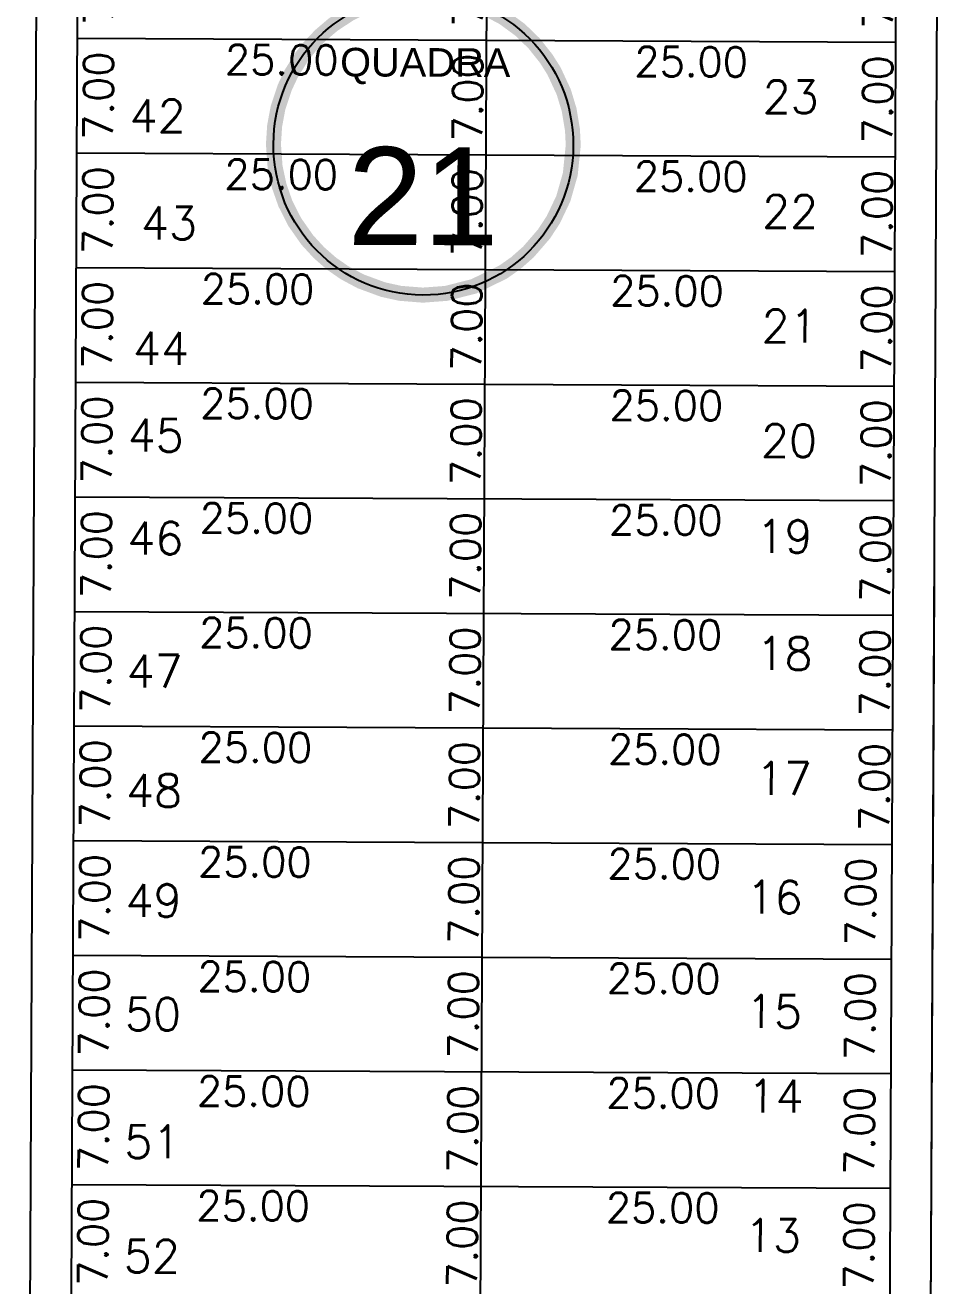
# Model space of a CAD drawing. Header units: millimetres. Extents: x -4430026 to 4783824, y 584 to 9593110.
# Drawn here: x 3050.2 to 3106, y 1779.4 to 1856.4 of the extents above; entities that cross this region are included whole.
import ezdxf
from ezdxf.enums import TextEntityAlignment as Align

# ---------------------------------------------------------------- set-up
doc = ezdxf.new("R2010")
doc.units = ezdxf.units.MM
for name, color, linetype in [('BOUNDARY VERDES', 92, 'Continuous'), ('Calçada', 1, 'Continuous'), ('Cota', 8, 'Continuous'), ('COTAS', 8, 'Continuous'), ('Lotes', 2, 'Continuous'), ('Numero de lotes', 5, 'Continuous'), ('númeraçãoquadras', 4, 'Continuous'), ('QUADRA', 4, 'Continuous')]:
    doc.layers.add(name, color=color, linetype=linetype)
doc.styles.add('arcad1', font='romans.shx')
doc.styles.add('ROMANS', font='romans.shx')
doc.styles.add('STYLE1', font='sanss___.ttf')
doc.dimstyles.new('BOLA100', dxfattribs={"dimscale": 0, "dimtxt": 1.9, "dimasz": 0.18, "dimexe": 0.18, "dimexo": 0.063, "dimgap": 0, "dimtad": 1, "dimzin": 4, "dimdsep": 46, "dimtxsty": 'ROMANS', "dimcen": 0.09, "dimse1": 1, "dimse2": 1, "dimsd1": 1, "dimsd2": 1, "dimclrt": 256, "dimaunit": 1, "dimadec": 4, "dimazin": 0, "dimtfac": 1.2, "dimtix": 1, "dimtmove": 2, "dimatfit": 3, "dimfxl": 1, "dimtvp": 2, "dimtolj": 1, "dimtzin": 4, "dimarcsym": 0})
doc.dimstyles.get("Standard").update_dxf_attribs({"dimtxt": 0.18, "dimasz": 0.18, "dimexe": 0.18, "dimexo": 0.0625, "dimgap": 0.09, "dimtad": 0, "dimtih": 1, "dimtoh": 1, "dimdec": 4, "dimzin": 0, "dimdsep": 46, "dimtxsty": 'Standard', "dimcen": 0.09, "dimadec": 0, "dimazin": 0, "dimtfac": 1, "dimtdec": 4, "dimtofl": 0, "dimtmove": 0, "dimatfit": 3, "dimfxl": 1, "dimtolj": 1, "dimtzin": 0, "dimarcsym": 0})

# ---------------------------------------------------------------- blocks, each defined once
blk = doc.blocks.new('*D14373')
at = {"layer": 'DEFPOINTS', "color": 0, "linetype": 'ByBlock'}
for p in [(3604.912, 1990.48), (3526.384, 1988.213), (3530.475, 1981.234), (3075.494, 1975.213), (3524.484, 1587.125)]:
    blk.add_point(p, dxfattribs=at)
at = {"layer": 'COTAS', "linetype": 'ByBlock', "insert": (3531.365, 1983.353), "char_height": 1.9, "attachment_point": 5, "rotation": 45.6902, "style": 'ROMANS'}
blk.add_mtext('\\A1;91°55\'24"', dxfattribs=at)
blk = doc.blocks.new('NUM_quadra')
at = {"color": 6, "const_width": 0.02}
blk.add_lwpolyline([(-0.0134, 0.1996), (-0.034, 0.1971), (-0.0579, 0.1914), (-0.0779, 0.1842), (-0.0981, 0.1743), (-0.1208, 0.1594), (-0.1377, 0.145), (-0.1521, 0.1299), (-0.1625, 0.1166), (-0.1764, 0.0942), (-0.1852, 0.0754), (-0.1941, 0.0483), (-0.1985, 0.0243), (-0.2, 0), (-0.1977, -0.0299), (-0.1921, -0.0556), (-0.1839, -0.0786), (-0.1713, -0.1033), (-0.1546, -0.1269), (-0.1389, -0.1439), (-0.1219, -0.1586), (-0.1046, -0.1705), (-0.0831, -0.1819), (-0.0531, -0.1928), (-0.0302, -0.1977), (0, -0.2), (0.0309, -0.1976), (0.0677, -0.1882), (0.1069, -0.169), (0.124, -0.1569), (0.1407, -0.1421), (0.1614, -0.1181), (0.1737, -0.0992), (0.187, -0.071), (0.1962, -0.0386), (0.2, 0), (0.1989, 0.0205), (0.1943, 0.0473), (0.1871, 0.0707), (0.1741, 0.0984), (0.1635, 0.1151), (0.1472, 0.1354), (0.1285, 0.1533), (0.1063, 0.1694), (0.0782, 0.1841), (0.0533, 0.1928), (0.0267, 0.1982), (0, 0.2)], close=True, dxfattribs=at)
blk.add_circle((0, 0), 0.2)
at = {"color": 3, "insert": (-0.1114, 0.1285), "char_height": 0.038, "width": 0.2663, "attachment_point": 1, "style": 'STYLE1'}
blk.add_mtext('\\fArial|b0|i0|c0|p34;QUADRA', dxfattribs=at)
at = {"color": 3, "style": 'STYLE1'}
blk.add_attdef('00', text='', height=0.13, dxfattribs=at).set_placement((0, -0.1335), align=Align.CENTER)
blk = doc.blocks.new('*D8386')
at = {"layer": 'DEFPOINTS', "color": 0}
for p in [(3053.431, 1862.609), (3053.398, 1855.609), (3058.312, 1855.586)]:
    blk.add_point(p, dxfattribs=at)
at = {"layer": 'Cota', "color": 41, "insert": (3054.728, 1859.103), "char_height": 1.8, "attachment_point": 5, "rotation": 89.72858, "style": 'ROMANS'}
blk.add_mtext('\\A1;7.00', dxfattribs=at)
blk = doc.blocks.new('*D8387')
at = {"layer": 'DEFPOINTS', "color": 0}
for p in [(3053.398, 1855.609), (3053.365, 1848.609), (3058.279, 1848.586)]:
    blk.add_point(p, dxfattribs=at)
at = {"layer": 'Cota', "color": 41, "insert": (3054.695, 1852.103), "char_height": 1.8, "attachment_point": 5, "rotation": 89.72858, "style": 'ROMANS'}
blk.add_mtext('\\A1;7.00', dxfattribs=at)
blk = doc.blocks.new('*D8388')
at = {"layer": 'DEFPOINTS', "color": 0}
for p in [(3053.365, 1848.609), (3053.332, 1841.609), (3058.246, 1841.586)]:
    blk.add_point(p, dxfattribs=at)
at = {"layer": 'Cota', "color": 41, "insert": (3054.662, 1845.103), "char_height": 1.8, "attachment_point": 5, "rotation": 89.72858, "style": 'ROMANS'}
blk.add_mtext('\\A1;7.00', dxfattribs=at)
blk = doc.blocks.new('*D8389')
at = {"layer": 'DEFPOINTS', "color": 0}
for p in [(3053.332, 1841.609), (3053.299, 1834.609), (3058.212, 1834.586)]:
    blk.add_point(p, dxfattribs=at)
at = {"layer": 'Cota', "color": 41, "insert": (3054.629, 1838.103), "char_height": 1.8, "attachment_point": 5, "rotation": 89.72858, "style": 'ROMANS'}
blk.add_mtext('\\A1;7.00', dxfattribs=at)
blk = doc.blocks.new('*D8390')
at = {"layer": 'DEFPOINTS', "color": 0}
for p in [(3053.299, 1834.609), (3053.266, 1827.609), (3058.179, 1827.586)]:
    blk.add_point(p, dxfattribs=at)
at = {"layer": 'Cota', "color": 41, "insert": (3054.596, 1831.103), "char_height": 1.8, "attachment_point": 5, "rotation": 89.72858, "style": 'ROMANS'}
blk.add_mtext('\\A1;7.00', dxfattribs=at)
blk = doc.blocks.new('*D8391')
at = {"layer": 'DEFPOINTS', "color": 0}
for p in [(3053.266, 1827.609), (3053.232, 1820.609), (3058.146, 1820.586)]:
    blk.add_point(p, dxfattribs=at)
at = {"layer": 'Cota', "color": 41, "insert": (3054.563, 1824.103), "char_height": 1.8, "attachment_point": 5, "rotation": 89.72858, "style": 'ROMANS'}
blk.add_mtext('\\A1;7.00', dxfattribs=at)
blk = doc.blocks.new('*D8392')
at = {"layer": 'DEFPOINTS', "color": 0}
for p in [(3053.232, 1820.609), (3053.199, 1813.609), (3058.113, 1813.586)]:
    blk.add_point(p, dxfattribs=at)
at = {"layer": 'Cota', "color": 41, "insert": (3054.53, 1817.103), "char_height": 1.8, "attachment_point": 5, "rotation": 89.72858, "style": 'ROMANS'}
blk.add_mtext('\\A1;7.00', dxfattribs=at)
blk = doc.blocks.new('*D8393')
at = {"layer": 'DEFPOINTS', "color": 0}
for p in [(3053.199, 1813.609), (3053.166, 1806.609), (3058.08, 1806.586)]:
    blk.add_point(p, dxfattribs=at)
at = {"layer": 'Cota', "color": 41, "insert": (3054.496, 1810.103), "char_height": 1.8, "attachment_point": 5, "rotation": 89.72858, "style": 'ROMANS'}
blk.add_mtext('\\A1;7.00', dxfattribs=at)
blk = doc.blocks.new('*D8394')
at = {"layer": 'DEFPOINTS', "color": 0}
for p in [(3053.166, 1806.609), (3053.133, 1799.609), (3058.047, 1799.586)]:
    blk.add_point(p, dxfattribs=at)
at = {"layer": 'Cota', "color": 41, "insert": (3054.463, 1803.103), "char_height": 1.8, "attachment_point": 5, "rotation": 89.72858, "style": 'ROMANS'}
blk.add_mtext('\\A1;7.00', dxfattribs=at)
blk = doc.blocks.new('*D8395')
at = {"layer": 'DEFPOINTS', "color": 0}
for p in [(3053.133, 1799.609), (3053.1, 1792.61), (3058.013, 1792.586)]:
    blk.add_point(p, dxfattribs=at)
at = {"layer": 'Cota', "color": 41, "insert": (3054.43, 1796.103), "char_height": 1.8, "attachment_point": 5, "rotation": 89.72858, "style": 'ROMANS'}
blk.add_mtext('\\A1;7.00', dxfattribs=at)
blk = doc.blocks.new('*D8396')
at = {"layer": 'DEFPOINTS', "color": 0}
for p in [(3053.1, 1792.61), (3053.067, 1785.61), (3057.98, 1785.586)]:
    blk.add_point(p, dxfattribs=at)
at = {"layer": 'Cota', "color": 41, "insert": (3054.397, 1789.103), "char_height": 1.8, "attachment_point": 5, "rotation": 89.72858, "style": 'ROMANS'}
blk.add_mtext('\\A1;7.00', dxfattribs=at)
blk = doc.blocks.new('*D8397')
at = {"layer": 'DEFPOINTS', "color": 0}
for p in [(3053.067, 1785.61), (3053.033, 1778.61), (3057.947, 1778.586)]:
    blk.add_point(p, dxfattribs=at)
at = {"layer": 'Cota', "color": 41, "insert": (3054.364, 1782.103), "char_height": 1.8, "attachment_point": 5, "rotation": 89.72858, "style": 'ROMANS'}
blk.add_mtext('\\A1;7.00', dxfattribs=at)
blk = doc.blocks.new('*D8410')
at = {"layer": 'DEFPOINTS', "color": 0}
for p in [(3078.066, 1785.491), (3080.529, 1785.479), (3078.033, 1778.491)]:
    blk.add_point(p, dxfattribs=at)
at = {"layer": 'Cota', "color": 41, "insert": (3076.912, 1781.997), "char_height": 1.8, "attachment_point": 5, "rotation": 89.72858, "style": 'ROMANS'}
blk.add_mtext('\\A1;7.00', dxfattribs=at)
blk = doc.blocks.new('*D8411')
at = {"layer": 'DEFPOINTS', "color": 0}
for p in [(3078.099, 1792.491), (3080.562, 1792.479), (3078.066, 1785.491)]:
    blk.add_point(p, dxfattribs=at)
at = {"layer": 'Cota', "color": 41, "insert": (3076.945, 1788.997), "char_height": 1.8, "attachment_point": 5, "rotation": 89.72858, "style": 'ROMANS'}
blk.add_mtext('\\A1;7.00', dxfattribs=at)
blk = doc.blocks.new('*D8412')
at = {"layer": 'DEFPOINTS', "color": 0}
for p in [(3078.133, 1799.491), (3080.595, 1799.479), (3078.099, 1792.491)]:
    blk.add_point(p, dxfattribs=at)
at = {"layer": 'Cota', "color": 41, "insert": (3076.979, 1795.996), "char_height": 1.8, "attachment_point": 5, "rotation": 89.72858, "style": 'ROMANS'}
blk.add_mtext('\\A1;7.00', dxfattribs=at)
blk = doc.blocks.new('*D8413')
at = {"layer": 'DEFPOINTS', "color": 0}
for p in [(3078.166, 1806.491), (3080.628, 1806.479), (3078.133, 1799.491)]:
    blk.add_point(p, dxfattribs=at)
at = {"layer": 'Cota', "color": 41, "insert": (3077.012, 1802.996), "char_height": 1.8, "attachment_point": 5, "rotation": 89.72858, "style": 'ROMANS'}
blk.add_mtext('\\A1;7.00', dxfattribs=at)
blk = doc.blocks.new('*D8414')
at = {"layer": 'DEFPOINTS', "color": 0}
for p in [(3078.199, 1813.491), (3080.661, 1813.479), (3078.166, 1806.491)]:
    blk.add_point(p, dxfattribs=at)
at = {"layer": 'Cota', "color": 41, "insert": (3077.045, 1809.996), "char_height": 1.8, "attachment_point": 5, "rotation": 89.72858, "style": 'ROMANS'}
blk.add_mtext('\\A1;7.00', dxfattribs=at)
blk = doc.blocks.new('*D8415')
at = {"layer": 'DEFPOINTS', "color": 0}
for p in [(3078.232, 1820.491), (3080.695, 1820.479), (3078.199, 1813.491)]:
    blk.add_point(p, dxfattribs=at)
at = {"layer": 'Cota', "color": 41, "insert": (3077.078, 1816.996), "char_height": 1.8, "attachment_point": 5, "rotation": 89.72858, "style": 'ROMANS'}
blk.add_mtext('\\A1;7.00', dxfattribs=at)
blk = doc.blocks.new('*D8416')
at = {"layer": 'DEFPOINTS', "color": 0}
for p in [(3078.265, 1827.491), (3080.728, 1827.479), (3078.232, 1820.491)]:
    blk.add_point(p, dxfattribs=at)
at = {"layer": 'Cota', "color": 41, "insert": (3077.111, 1823.996), "char_height": 1.8, "attachment_point": 5, "rotation": 89.72858, "style": 'ROMANS'}
blk.add_mtext('\\A1;7.00', dxfattribs=at)
blk = doc.blocks.new('*D8417')
at = {"layer": 'DEFPOINTS', "color": 0}
for p in [(3078.298, 1834.491), (3080.761, 1834.479), (3078.265, 1827.491)]:
    blk.add_point(p, dxfattribs=at)
at = {"layer": 'Cota', "color": 41, "insert": (3077.144, 1830.996), "char_height": 1.8, "attachment_point": 5, "rotation": 89.72858, "style": 'ROMANS'}
blk.add_mtext('\\A1;7.00', dxfattribs=at)
blk = doc.blocks.new('*D8418')
at = {"layer": 'DEFPOINTS', "color": 0}
for p in [(3078.332, 1841.491), (3080.794, 1841.479), (3078.298, 1834.491)]:
    blk.add_point(p, dxfattribs=at)
at = {"layer": 'Cota', "color": 41, "insert": (3077.177, 1837.996), "char_height": 1.8, "attachment_point": 5, "rotation": 89.72858, "style": 'ROMANS'}
blk.add_mtext('\\A1;7.00', dxfattribs=at)
blk = doc.blocks.new('*D8419')
at = {"layer": 'DEFPOINTS', "color": 0}
for p in [(3078.365, 1848.49), (3080.827, 1848.479), (3078.332, 1841.491)]:
    blk.add_point(p, dxfattribs=at)
at = {"layer": 'Cota', "color": 41, "insert": (3077.211, 1844.996), "char_height": 1.8, "attachment_point": 5, "rotation": 89.72858, "style": 'ROMANS'}
blk.add_mtext('\\A1;7.00', dxfattribs=at)
blk = doc.blocks.new('*D8420')
at = {"layer": 'DEFPOINTS', "color": 0}
for p in [(3078.398, 1855.49), (3080.86, 1855.479), (3078.365, 1848.49)]:
    blk.add_point(p, dxfattribs=at)
at = {"layer": 'Cota', "color": 41, "insert": (3077.244, 1851.996), "char_height": 1.8, "attachment_point": 5, "rotation": 89.72858, "style": 'ROMANS'}
blk.add_mtext('\\A1;7.00', dxfattribs=at)
blk = doc.blocks.new('*D8421')
at = {"layer": 'DEFPOINTS', "color": 0}
for p in [(3078.431, 1862.49), (3080.894, 1862.479), (3078.398, 1855.49)]:
    blk.add_point(p, dxfattribs=at)
at = {"layer": 'Cota', "color": 41, "insert": (3077.277, 1858.996), "char_height": 1.8, "attachment_point": 5, "rotation": 89.72858, "style": 'ROMANS'}
blk.add_mtext('\\A1;7.00', dxfattribs=at)
blk = doc.blocks.new('*D8426')
at = {"layer": 'DEFPOINTS', "color": 0}
for p in [(3053.398, 1855.609), (3078.398, 1855.49), (3078.375, 1850.636)]:
    blk.add_point(p, dxfattribs=at)
at = {"layer": 'Cota', "color": 41, "insert": (3065.892, 1854.295), "char_height": 1.8, "attachment_point": 5, "rotation": 359.72858, "style": 'ROMANS'}
blk.add_mtext('\\A1;25.00', dxfattribs=at)
blk = doc.blocks.new('*D8427')
at = {"layer": 'DEFPOINTS', "color": 0}
for p in [(3078.398, 1855.49), (3103.398, 1855.372), (3103.375, 1850.517)]:
    blk.add_point(p, dxfattribs=at)
at = {"layer": 'Cota', "color": 41, "insert": (3090.892, 1854.176), "char_height": 1.8, "attachment_point": 5, "rotation": 359.72858, "style": 'ROMANS'}
blk.add_mtext('\\A1;25.00', dxfattribs=at)
blk = doc.blocks.new('*D8428')
at = {"layer": 'DEFPOINTS', "color": 0}
for p in [(3053.365, 1848.609), (3078.365, 1848.49), (3078.342, 1843.636)]:
    blk.add_point(p, dxfattribs=at)
at = {"layer": 'Cota', "color": 41, "insert": (3065.859, 1847.295), "char_height": 1.8, "attachment_point": 5, "rotation": 359.72858, "style": 'ROMANS'}
blk.add_mtext('\\A1;25.00', dxfattribs=at)
blk = doc.blocks.new('*D8429')
at = {"layer": 'DEFPOINTS', "color": 0}
for p in [(3078.365, 1848.49), (3103.364, 1848.372), (3103.341, 1843.517)]:
    blk.add_point(p, dxfattribs=at)
at = {"layer": 'Cota', "color": 41, "insert": (3090.859, 1847.176), "char_height": 1.8, "attachment_point": 5, "rotation": 359.72858, "style": 'ROMANS'}
blk.add_mtext('\\A1;25.00', dxfattribs=at)
blk = doc.blocks.new('*D8430')
at = {"layer": 'DEFPOINTS', "color": 0}
for p in [(3051.92, 1841.616), (3076.92, 1841.497), (3076.897, 1836.643)]:
    blk.add_point(p, dxfattribs=at)
at = {"layer": 'Cota', "color": 41, "insert": (3064.414, 1840.302), "char_height": 1.8, "attachment_point": 5, "rotation": 359.72858, "style": 'ROMANS'}
blk.add_mtext('\\A1;25.00', dxfattribs=at)
blk = doc.blocks.new('*D8431')
at = {"layer": 'DEFPOINTS', "color": 0}
for p in [(3076.92, 1841.497), (3101.92, 1841.379), (3101.897, 1836.524)]:
    blk.add_point(p, dxfattribs=at)
at = {"layer": 'Cota', "color": 41, "insert": (3089.414, 1840.183), "char_height": 1.8, "attachment_point": 5, "rotation": 359.72858, "style": 'ROMANS'}
blk.add_mtext('\\A1;25.00', dxfattribs=at)
blk = doc.blocks.new('*D8432')
at = {"layer": 'DEFPOINTS', "color": 0}
for p in [(3051.887, 1834.616), (3076.887, 1834.497), (3076.864, 1829.643)]:
    blk.add_point(p, dxfattribs=at)
at = {"layer": 'Cota', "color": 41, "insert": (3064.381, 1833.302), "char_height": 1.8, "attachment_point": 5, "rotation": 359.72858, "style": 'ROMANS'}
blk.add_mtext('\\A1;25.00', dxfattribs=at)
blk = doc.blocks.new('*D8433')
at = {"layer": 'DEFPOINTS', "color": 0}
for p in [(3076.887, 1834.497), (3101.886, 1834.379), (3101.863, 1829.524)]:
    blk.add_point(p, dxfattribs=at)
at = {"layer": 'Cota', "color": 41, "insert": (3089.381, 1833.183), "char_height": 1.8, "attachment_point": 5, "rotation": 359.72858, "style": 'ROMANS'}
blk.add_mtext('\\A1;25.00', dxfattribs=at)
blk = doc.blocks.new('*D8434')
at = {"layer": 'DEFPOINTS', "color": 0}
for p in [(3051.854, 1827.616), (3076.854, 1827.497), (3076.831, 1822.643)]:
    blk.add_point(p, dxfattribs=at)
at = {"layer": 'Cota', "color": 41, "insert": (3064.348, 1826.302), "char_height": 1.8, "attachment_point": 5, "rotation": 359.72858, "style": 'ROMANS'}
blk.add_mtext('\\A1;25.00', dxfattribs=at)
blk = doc.blocks.new('*D8435')
at = {"layer": 'DEFPOINTS', "color": 0}
for p in [(3076.854, 1827.497), (3101.853, 1827.379), (3101.83, 1822.524)]:
    blk.add_point(p, dxfattribs=at)
at = {"layer": 'Cota', "color": 41, "insert": (3089.347, 1826.183), "char_height": 1.8, "attachment_point": 5, "rotation": 359.72858, "style": 'ROMANS'}
blk.add_mtext('\\A1;25.00', dxfattribs=at)
blk = doc.blocks.new('*D8436')
at = {"layer": 'DEFPOINTS', "color": 0}
for p in [(3051.821, 1820.616), (3076.82, 1820.497), (3076.797, 1815.643)]:
    blk.add_point(p, dxfattribs=at)
at = {"layer": 'Cota', "color": 41, "insert": (3064.315, 1819.302), "char_height": 1.8, "attachment_point": 5, "rotation": 359.72858, "style": 'ROMANS'}
blk.add_mtext('\\A1;25.00', dxfattribs=at)
blk = doc.blocks.new('*D8437')
at = {"layer": 'DEFPOINTS', "color": 0}
for p in [(3076.82, 1820.497), (3101.82, 1820.379), (3101.797, 1815.524)]:
    blk.add_point(p, dxfattribs=at)
at = {"layer": 'Cota', "color": 41, "insert": (3089.314, 1819.183), "char_height": 1.8, "attachment_point": 5, "rotation": 359.72858, "style": 'ROMANS'}
blk.add_mtext('\\A1;25.00', dxfattribs=at)
blk = doc.blocks.new('*D8438')
at = {"layer": 'DEFPOINTS', "color": 0}
for p in [(3051.788, 1813.616), (3076.787, 1813.498), (3076.764, 1808.643)]:
    blk.add_point(p, dxfattribs=at)
at = {"layer": 'Cota', "color": 41, "insert": (3064.281, 1812.302), "char_height": 1.8, "attachment_point": 5, "rotation": 359.72858, "style": 'ROMANS'}
blk.add_mtext('\\A1;25.00', dxfattribs=at)
blk = doc.blocks.new('*D8439')
at = {"layer": 'DEFPOINTS', "color": 0}
for p in [(3076.787, 1813.498), (3101.787, 1813.379), (3101.764, 1808.524)]:
    blk.add_point(p, dxfattribs=at)
at = {"layer": 'Cota', "color": 41, "insert": (3089.281, 1812.184), "char_height": 1.8, "attachment_point": 5, "rotation": 359.72858, "style": 'ROMANS'}
blk.add_mtext('\\A1;25.00', dxfattribs=at)
blk = doc.blocks.new('*D8440')
at = {"layer": 'DEFPOINTS', "color": 0}
for p in [(3051.754, 1806.616), (3076.754, 1806.498), (3076.731, 1801.643)]:
    blk.add_point(p, dxfattribs=at)
at = {"layer": 'Cota', "color": 41, "insert": (3064.248, 1805.302), "char_height": 1.8, "attachment_point": 5, "rotation": 359.72858, "style": 'ROMANS'}
blk.add_mtext('\\A1;25.00', dxfattribs=at)
blk = doc.blocks.new('*D8441')
at = {"layer": 'DEFPOINTS', "color": 0}
for p in [(3076.754, 1806.498), (3101.754, 1806.379), (3101.731, 1801.524)]:
    blk.add_point(p, dxfattribs=at)
at = {"layer": 'Cota', "color": 41, "insert": (3089.248, 1805.184), "char_height": 1.8, "attachment_point": 5, "rotation": 359.72858, "style": 'ROMANS'}
blk.add_mtext('\\A1;25.00', dxfattribs=at)
blk = doc.blocks.new('*D8442')
at = {"layer": 'DEFPOINTS', "color": 0}
for p in [(3051.721, 1799.616), (3076.721, 1799.498), (3076.698, 1794.643)]:
    blk.add_point(p, dxfattribs=at)
at = {"layer": 'Cota', "color": 41, "insert": (3064.215, 1798.302), "char_height": 1.8, "attachment_point": 5, "rotation": 359.72858, "style": 'ROMANS'}
blk.add_mtext('\\A1;25.00', dxfattribs=at)
blk = doc.blocks.new('*D8443')
at = {"layer": 'DEFPOINTS', "color": 0}
for p in [(3076.721, 1799.498), (3101.721, 1799.379), (3101.698, 1794.525)]:
    blk.add_point(p, dxfattribs=at)
at = {"layer": 'Cota', "color": 41, "insert": (3089.215, 1798.184), "char_height": 1.8, "attachment_point": 5, "rotation": 359.72858, "style": 'ROMANS'}
blk.add_mtext('\\A1;25.00', dxfattribs=at)
blk = doc.blocks.new('*D8444')
at = {"layer": 'DEFPOINTS', "color": 0}
for p in [(3051.688, 1792.616), (3076.688, 1792.498), (3076.665, 1787.643)]:
    blk.add_point(p, dxfattribs=at)
at = {"layer": 'Cota', "color": 41, "insert": (3064.182, 1791.302), "char_height": 1.8, "attachment_point": 5, "rotation": 359.72858, "style": 'ROMANS'}
blk.add_mtext('\\A1;25.00', dxfattribs=at)
blk = doc.blocks.new('*D8445')
at = {"layer": 'DEFPOINTS', "color": 0}
for p in [(3076.688, 1792.498), (3101.687, 1792.379), (3101.664, 1787.525)]:
    blk.add_point(p, dxfattribs=at)
at = {"layer": 'Cota', "color": 41, "insert": (3089.182, 1791.184), "char_height": 1.8, "attachment_point": 5, "rotation": 359.72858, "style": 'ROMANS'}
blk.add_mtext('\\A1;25.00', dxfattribs=at)
blk = doc.blocks.new('*D8446')
at = {"layer": 'DEFPOINTS', "color": 0}
for p in [(3051.655, 1785.616), (3076.655, 1785.498), (3076.632, 1780.643)]:
    blk.add_point(p, dxfattribs=at)
at = {"layer": 'Cota', "color": 41, "insert": (3064.149, 1784.302), "char_height": 1.8, "attachment_point": 5, "rotation": 359.72858, "style": 'ROMANS'}
blk.add_mtext('\\A1;25.00', dxfattribs=at)
blk = doc.blocks.new('*D8447')
at = {"layer": 'DEFPOINTS', "color": 0}
for p in [(3076.655, 1785.498), (3101.654, 1785.379), (3101.631, 1780.525)]:
    blk.add_point(p, dxfattribs=at)
at = {"layer": 'Cota', "color": 41, "insert": (3089.149, 1784.184), "char_height": 1.8, "attachment_point": 5, "rotation": 359.72858, "style": 'ROMANS'}
blk.add_mtext('\\A1;25.00', dxfattribs=at)
blk = doc.blocks.new('*D8468')
at = {"layer": 'DEFPOINTS', "color": 0}
for p in [(3103.066, 1785.373), (3104.754, 1785.365), (3101.621, 1778.379)]:
    blk.add_point(p, dxfattribs=at)
at = {"layer": 'Cota', "color": 41, "insert": (3101.138, 1781.882), "char_height": 1.8, "attachment_point": 5, "rotation": 89.72858, "style": 'ROMANS'}
blk.add_mtext('\\A1;7.00', dxfattribs=at)
blk = doc.blocks.new('*D8469')
at = {"layer": 'DEFPOINTS', "color": 0}
for p in [(3103.099, 1792.373), (3104.787, 1792.365), (3103.066, 1785.373)]:
    blk.add_point(p, dxfattribs=at)
at = {"layer": 'Cota', "color": 41, "insert": (3101.171, 1788.882), "char_height": 1.8, "attachment_point": 5, "rotation": 89.72858, "style": 'ROMANS'}
blk.add_mtext('\\A1;7.00', dxfattribs=at)
blk = doc.blocks.new('*D8470')
at = {"layer": 'DEFPOINTS', "color": 0}
for p in [(3103.132, 1799.373), (3104.82, 1799.365), (3103.099, 1792.373)]:
    blk.add_point(p, dxfattribs=at)
at = {"layer": 'Cota', "color": 41, "insert": (3101.204, 1795.882), "char_height": 1.8, "attachment_point": 5, "rotation": 89.72858, "style": 'ROMANS'}
blk.add_mtext('\\A1;7.00', dxfattribs=at)
blk = doc.blocks.new('*D8471')
at = {"layer": 'DEFPOINTS', "color": 0}
for p in [(3103.165, 1806.372), (3104.854, 1806.364), (3103.132, 1799.373)]:
    blk.add_point(p, dxfattribs=at)
at = {"layer": 'Cota', "color": 41, "insert": (3101.237, 1802.882), "char_height": 1.8, "attachment_point": 5, "rotation": 89.72858, "style": 'ROMANS'}
blk.add_mtext('\\A1;7.00', dxfattribs=at)
blk = doc.blocks.new('*D8472')
at = {"layer": 'DEFPOINTS', "color": 0}
for p in [(3103.199, 1813.372), (3105.699, 1813.361), (3103.165, 1806.372)]:
    blk.add_point(p, dxfattribs=at)
at = {"layer": 'Cota', "color": 41, "insert": (3102.082, 1809.878), "char_height": 1.8, "attachment_point": 5, "rotation": 89.72858, "style": 'ROMANS'}
blk.add_mtext('\\A1;7.00', dxfattribs=at)
blk = doc.blocks.new('*D8473')
at = {"layer": 'DEFPOINTS', "color": 0}
for p in [(3103.232, 1820.372), (3105.732, 1820.36), (3103.199, 1813.372)]:
    blk.add_point(p, dxfattribs=at)
at = {"layer": 'Cota', "color": 41, "insert": (3102.115, 1816.878), "char_height": 1.8, "attachment_point": 5, "rotation": 89.72858, "style": 'ROMANS'}
blk.add_mtext('\\A1;7.00', dxfattribs=at)
blk = doc.blocks.new('*D8474')
at = {"layer": 'DEFPOINTS', "color": 0}
for p in [(3103.265, 1827.372), (3105.765, 1827.36), (3103.232, 1820.372)]:
    blk.add_point(p, dxfattribs=at)
at = {"layer": 'Cota', "color": 41, "insert": (3102.148, 1823.878), "char_height": 1.8, "attachment_point": 5, "rotation": 89.72858, "style": 'ROMANS'}
blk.add_mtext('\\A1;7.00', dxfattribs=at)
blk = doc.blocks.new('*D8475')
at = {"layer": 'DEFPOINTS', "color": 0}
for p in [(3103.298, 1834.372), (3105.798, 1834.36), (3103.265, 1827.372)]:
    blk.add_point(p, dxfattribs=at)
at = {"layer": 'Cota', "color": 41, "insert": (3102.182, 1830.877), "char_height": 1.8, "attachment_point": 5, "rotation": 89.72858, "style": 'ROMANS'}
blk.add_mtext('\\A1;7.00', dxfattribs=at)
blk = doc.blocks.new('*D8476')
at = {"layer": 'DEFPOINTS', "color": 0}
for p in [(3103.331, 1841.372), (3105.831, 1841.36), (3103.298, 1834.372)]:
    blk.add_point(p, dxfattribs=at)
at = {"layer": 'Cota', "color": 41, "insert": (3102.215, 1837.877), "char_height": 1.8, "attachment_point": 5, "rotation": 89.72858, "style": 'ROMANS'}
blk.add_mtext('\\A1;7.00', dxfattribs=at)
blk = doc.blocks.new('*D8477')
at = {"layer": 'DEFPOINTS', "color": 0}
for p in [(3103.364, 1848.372), (3105.864, 1848.36), (3103.331, 1841.372)]:
    blk.add_point(p, dxfattribs=at)
at = {"layer": 'Cota', "color": 41, "insert": (3102.248, 1844.877), "char_height": 1.8, "attachment_point": 5, "rotation": 89.72858, "style": 'ROMANS'}
blk.add_mtext('\\A1;7.00', dxfattribs=at)
blk = doc.blocks.new('*D8478')
at = {"layer": 'DEFPOINTS', "color": 0}
for p in [(3103.398, 1855.372), (3105.898, 1855.36), (3103.364, 1848.372)]:
    blk.add_point(p, dxfattribs=at)
at = {"layer": 'Cota', "color": 41, "insert": (3102.281, 1851.877), "char_height": 1.8, "attachment_point": 5, "rotation": 89.72858, "style": 'ROMANS'}
blk.add_mtext('\\A1;7.00', dxfattribs=at)
blk = doc.blocks.new('*D8479')
at = {"layer": 'DEFPOINTS', "color": 0}
for p in [(3103.431, 1862.372), (3105.931, 1862.36), (3103.398, 1855.372)]:
    blk.add_point(p, dxfattribs=at)
at = {"layer": 'Cota', "color": 41, "insert": (3102.314, 1858.877), "char_height": 1.8, "attachment_point": 5, "rotation": 89.72858, "style": 'ROMANS'}
blk.add_mtext('\\A1;7.00', dxfattribs=at)

msp = doc.modelspace()

# ---------------------------------------------------------------- hatches: boundary and pattern name
at = {"layer": 'BOUNDARY VERDES'}
h = msp.add_hatch(dxfattribs=at)
h.set_pattern_fill('GRASS', color=256, scale=3, angle=-0.27142, style=0)
h.set_pattern_definition([(89.7286, (3078.913, 1593.6197), (-2.1112475, 2.1313455), [0.5625, -3.68014]), (44.7286, (3078.913, 1593.6197), (-2.111248, 2.131346), [0.5625, -2.4375]), (134.7286, (3078.913, 1593.6197), (-2.131346, -2.111248), [0.5625, -2.4375])])
edge = h.paths.add_edge_path()
edge.add_line((3248.03, 1759.928), (3165.143, 1785.42))
edge.add_line((3165.143, 1785.42), (3159.727, 1817.911))
edge.add_line((3159.727, 1817.911), (3154.269, 1827.011))
edge.add_line((3154.269, 1827.011), (3130.852, 1862.88))
edge.add_line((3130.852, 1862.88), (3120.092, 1931.537))
edge.add_line((3120.092, 1931.537), (3103.391, 1958.759))
edge.add_line((3103.391, 1958.759), (3100.916, 1975.948))
edge.add_line((3100.916, 1975.948), (3080.721, 1975.364))
edge.add_line((3080.721, 1975.364), (3083.218, 1966.143))
edge.add_line((3083.218, 1966.143), (3084.648, 1962.276))
edge.add_line((3084.648, 1962.276), (3088.089, 1953.95))
edge.add_line((3088.089, 1953.95), (3094.136, 1939.652))
edge.add_line((3094.136, 1939.652), (3101.624, 1921.155))
edge.add_line((3101.624, 1921.155), (3108.945, 1901.056))
edge.add_line((3108.945, 1901.056), (3114.853, 1881.755))
edge.add_arc((3099.998, 1876.673), 15.7, -0.27142, 18.88315, ccw=False)
edge.add_line((3115.698, 1876.599), (3115.511, 1837.043))
edge.add_line((3115.511, 1837.043), (3226.032, 1710.203))
edge.add_line((3226.032, 1710.203), (3243.994, 1684.136))
edge.add_line((3243.994, 1684.136), (3289.81, 1592.621))
edge.add_line((3289.81, 1592.621), (3465.935, 1591.789))
edge.add_line((3465.935, 1591.789), (3402.048, 1629.417))
edge.add_line((3402.048, 1629.417), (3386.235, 1653.698))
edge.add_line((3386.235, 1653.698), (3301.389, 1732.111))
edge.add_line((3301.389, 1732.111), (3267.502, 1743.277))
edge.add_line((3267.502, 1743.277), (3248.03, 1759.928))

# ---------------------------------------------------------------- linework, layer by layer
at = {"layer": 'Calçada'}
for p, q in [((3050.224, 1713.411, 2.439), (3051.379, 1957.02, 2.439)), ((3105.232, 1714.951, 2.439), (3105.998, 1876.645, 2.439)), ((3105.229, 1714.151, 2.439), (3105.741, 1822.271, 2.439))]:
    msp.add_line(p, q, dxfattribs=at)
at = {"layer": 'Lotes'}
for p, q in [((3077.71, 1710.28, 2.439), (3078.564, 1890.49, 2.439)), ((3053.398, 1855.609, 2.439), (3103.398, 1855.372, 2.439)), ((3053.365, 1848.609, 2.439), (3103.364, 1848.372, 2.439)), ((3053.365, 1848.609, 2.439), (3103.364, 1848.372, 2.439)), ((3053.332, 1841.609, 2.439), (3103.331, 1841.372, 2.439)), ((3053.299, 1834.609, 2.439), (3103.298, 1834.372, 2.439)), ((3053.266, 1827.609, 2.439), (3103.265, 1827.372, 2.439)), ((3053.232, 1820.609, 2.439), (3103.232, 1820.372, 2.439)), ((3053.199, 1813.609, 2.439), (3103.199, 1813.372, 2.439)), ((3053.166, 1806.609, 2.439), (3103.165, 1806.372, 2.439)), ((3053.133, 1799.609, 2.439), (3103.132, 1799.373, 2.439)), ((3053.1, 1792.61, 2.439), (3103.099, 1792.373, 2.439)), ((3053.067, 1785.61, 2.439), (3103.066, 1785.373, 2.439))]:
    msp.add_line(p, q, dxfattribs=at)
at = {"layer": 'QUADRA', "elevation": 2.439}
msp.add_lwpolyline([(3103.323, 1877.743), (3097.372, 1897.18), (3090.235, 1916.778), (3082.863, 1934.986), (3076.833, 1949.244), (3072.075, 1960.755), (3053.895, 1960.429), (3052.707, 1709.817), (3102.712, 1710.743), (3103.498, 1876.553)], dxfattribs=at)

# ---------------------------------------------------------------- block references
at = {"layer": 'númeraçãoquadras', "linetype": 'ByBlock', "extrusion": (0.084423, -0.000343131, 0.99643)}
ref = msp.add_blockref('NUM_quadra', (1861.589, -3055.84, 261.358), dxfattribs=dict(at, xscale=45.93175888062505, yscale=45.93175888063583, zscale=45.93175853018464, rotation=270.0385460290153))
ref.add_attrib('00', '21', dxfattribs={"layer": '0', "color": 3, "extrusion": (0.084423, -0.000343131, 0.99643), "height": 5.9711, "rotation": 270.03855, "style": 'STYLE1'}).set_placement((1855.459, -3055.844, 261.358), align=Align.CENTER)

# ---------------------------------------------------------------- texts
at = {"layer": 'Numero de lotes', "style": 'arcad1'}
for s, p in [('23', (3096.968, 1852.034, 2.439)), ('42', (3058.309, 1850.873, 2.439)), ('22', (3096.935, 1845.034, 2.439)), ('43', (3059.006, 1844.323, 2.439)), ('21', (3096.902, 1838.034, 2.439)), ('44', (3058.519, 1836.67, 2.439)), ('45', (3058.197, 1831.359, 2.439)), ('20', (3096.869, 1831.034, 2.439)), ('46', (3058.167, 1825.081, 2.439)), ('19', (3096.587, 1825.177, 2.439)), ('18', (3096.59, 1818.032, 2.439)), ('47', (3058.129, 1816.958, 2.439)), ('17', (3096.554, 1810.406, 2.439)), ('48', (3058.094, 1809.667, 2.439)), ('49', (3058.063, 1802.946, 2.439)), ('16', (3095.98, 1803.154, 2.439)), ('50', (3058.03, 1796.008, 2.439)), ('15', (3095.947, 1796.177, 2.439)), ('14', (3096.049, 1790.997, 2.439)), ('51', (3057.993, 1788.211, 2.439)), ('13', (3095.882, 1782.492, 2.439)), ('52', (3057.96, 1781.224, 2.439))]:
    msp.add_text(s, height=2, rotation=359.72858, dxfattribs=at).set_placement(p, align=Align.MIDDLE_CENTER)

# ---------------------------------------------------------------- dimensions: what is measured, and where the dimension line sits
at = {"layer": 'Cota'}
for p1, p2, distance, picture, middle in [((3053.431, 1862.609, 2.439), (3053.398, 1855.609, 2.439), 4.914, '*D8386', (3054.728, 1859.103, 2.439)), ((3053.398, 1855.609, 2.439), (3078.398, 1855.49, 2.439), -4.855, '*D8426', (3065.892, 1854.295, 2.439)), ((3053.365, 1848.609, 2.439), (3078.365, 1848.49, 2.439), -4.855, '*D8428', (3065.859, 1847.295, 2.439)), ((3051.92, 1841.616, 2.439), (3076.92, 1841.497, 2.439), -4.855, '*D8430', (3064.414, 1840.302, 2.439)), ((3051.887, 1834.616, 2.439), (3076.887, 1834.497, 2.439), -4.855, '*D8432', (3064.381, 1833.302, 2.439)), ((3051.854, 1827.616, 2.439), (3076.854, 1827.497, 2.439), -4.855, '*D8434', (3064.348, 1826.302, 2.439)), ((3051.821, 1820.616, 2.439), (3076.82, 1820.497, 2.439), -4.855, '*D8436', (3064.315, 1819.302, 2.439)), ((3051.788, 1813.616, 2.439), (3076.787, 1813.498, 2.439), -4.855, '*D8438', (3064.281, 1812.302, 2.439)), ((3103.165, 1806.372, 2.439), (3103.199, 1813.372, 2.439), -2.5, '*D8472', (3102.082, 1809.878, 2.439)), ((3051.754, 1806.616, 2.439), (3076.754, 1806.498, 2.439), -4.855, '*D8440', (3064.248, 1805.302, 2.439)), ((3051.721, 1799.616, 2.439), (3076.721, 1799.498, 2.439), -4.855, '*D8442', (3064.215, 1798.302, 2.439)), ((3051.688, 1792.616, 2.439), (3076.688, 1792.498, 2.439), -4.855, '*D8444', (3064.182, 1791.302, 2.439)), ((3051.655, 1785.616, 2.439), (3076.655, 1785.498, 2.439), -4.855, '*D8446', (3064.149, 1784.302, 2.439))]:
    dim = msp.add_aligned_dim(p1=p1, p2=p2, distance=distance, dimstyle='Standard', override={"dimtxt": 1.8, "dimexo": 0.063, "dimgap": 0, "dimtih": 0, "dimtoh": 0, "dimdec": 2, "dimzin": 4, "dimtxsty": 'ROMANS', "dimse1": 1, "dimse2": 1, "dimsd1": 1, "dimsd2": 1, "dimclrt": 41, "dimtfac": 1.2, "dimtdec": 2, "dimtix": 1, "dimtofl": 1, "dimtmove": 2, "dimfxl": 0.18, "dimfxlon": 1, "dimtvp": 2, "dimtzin": 4}, dxfattribs=at)
    dim.commit()
    dim.dimension.update_dxf_attribs({"geometry": picture, "text_midpoint": middle})
for base, p1, p2, angle, picture, middle in [((3080.894, 1862.479, 2.439), (3078.398, 1855.49, 2.439), (3078.431, 1862.49, 2.439), 269.72858, '*D8421', (3077.277, 1858.996, 2.439)), ((3105.931, 1862.36, 2.439), (3103.398, 1855.372, 2.439), (3103.431, 1862.372, 2.439), 269.72858, '*D8479', (3102.314, 1858.877, 2.439)), ((3058.279, 1848.586, 2.439), (3053.398, 1855.609, 2.439), (3053.365, 1848.609, 2.439), 89.72858, '*D8387', (3054.695, 1852.103, 2.439)), ((3080.86, 1855.479, 2.439), (3078.365, 1848.49, 2.439), (3078.398, 1855.49, 2.439), 269.72858, '*D8420', (3077.244, 1851.996, 2.439)), ((3103.375, 1850.517, 2.439), (3078.398, 1855.49, 2.439), (3103.398, 1855.372, 2.439), 179.72858, '*D8427', (3090.892, 1854.176, 2.439)), ((3105.898, 1855.36, 2.439), (3103.364, 1848.372, 2.439), (3103.398, 1855.372, 2.439), 269.72858, '*D8478', (3102.281, 1851.877, 2.439)), ((3058.246, 1841.586, 2.439), (3053.365, 1848.609, 2.439), (3053.332, 1841.609, 2.439), 89.72858, '*D8388', (3054.662, 1845.103, 2.439)), ((3080.827, 1848.479, 2.439), (3078.332, 1841.491, 2.439), (3078.365, 1848.49, 2.439), 269.72858, '*D8419', (3077.211, 1844.996, 2.439)), ((3103.341, 1843.517, 2.439), (3078.365, 1848.49, 2.439), (3103.364, 1848.372, 2.439), 179.72858, '*D8429', (3090.859, 1847.176, 2.439)), ((3105.864, 1848.36, 2.439), (3103.331, 1841.372, 2.439), (3103.364, 1848.372, 2.439), 269.72858, '*D8477', (3102.248, 1844.877, 2.439)), ((3058.212, 1834.586, 2.439), (3053.332, 1841.609, 2.439), (3053.299, 1834.609, 2.439), 89.72858, '*D8389', (3054.629, 1838.103, 2.439)), ((3080.794, 1841.479, 2.439), (3078.298, 1834.491, 2.439), (3078.332, 1841.491, 2.439), 269.72858, '*D8418', (3077.177, 1837.996, 2.439)), ((3101.897, 1836.524, 2.439), (3076.92, 1841.497, 2.439), (3101.92, 1841.379, 2.439), 179.72858, '*D8431', (3089.414, 1840.183, 2.439)), ((3105.831, 1841.36, 2.439), (3103.298, 1834.372, 2.439), (3103.331, 1841.372, 2.439), 269.72858, '*D8476', (3102.215, 1837.877, 2.439)), ((3058.179, 1827.586, 2.439), (3053.299, 1834.609, 2.439), (3053.266, 1827.609, 2.439), 89.72858, '*D8390', (3054.596, 1831.103, 2.439)), ((3080.761, 1834.479, 2.439), (3078.265, 1827.491, 2.439), (3078.298, 1834.491, 2.439), 269.72858, '*D8417', (3077.144, 1830.996, 2.439)), ((3101.863, 1829.524, 2.439), (3076.887, 1834.497, 2.439), (3101.886, 1834.379, 2.439), 179.72858, '*D8433', (3089.381, 1833.183, 2.439)), ((3105.798, 1834.36, 2.439), (3103.265, 1827.372, 2.439), (3103.298, 1834.372, 2.439), 269.72858, '*D8475', (3102.182, 1830.877, 2.439)), ((3058.146, 1820.586, 2.439), (3053.266, 1827.609, 2.439), (3053.232, 1820.609, 2.439), 89.72858, '*D8391', (3054.563, 1824.103, 2.439)), ((3080.728, 1827.479, 2.439), (3078.232, 1820.491, 2.439), (3078.265, 1827.491, 2.439), 269.72858, '*D8416', (3077.111, 1823.996, 2.439)), ((3101.83, 1822.524, 2.439), (3076.854, 1827.497, 2.439), (3101.853, 1827.379, 2.439), 179.72858, '*D8435', (3089.347, 1826.183, 2.439)), ((3105.765, 1827.36, 2.439), (3103.232, 1820.372, 2.439), (3103.265, 1827.372, 2.439), 269.72858, '*D8474', (3102.148, 1823.878, 2.439)), ((3058.113, 1813.586, 2.439), (3053.232, 1820.609, 2.439), (3053.199, 1813.609, 2.439), 89.72858, '*D8392', (3054.53, 1817.103, 2.439)), ((3080.695, 1820.479, 2.439), (3078.199, 1813.491, 2.439), (3078.232, 1820.491, 2.439), 269.72858, '*D8415', (3077.078, 1816.996, 2.439)), ((3101.797, 1815.524, 2.439), (3076.82, 1820.497, 2.439), (3101.82, 1820.379, 2.439), 179.72858, '*D8437', (3089.314, 1819.183, 2.439)), ((3105.732, 1820.36, 2.439), (3103.199, 1813.372, 2.439), (3103.232, 1820.372, 2.439), 269.72858, '*D8473', (3102.115, 1816.878, 2.439)), ((3058.08, 1806.586, 2.439), (3053.199, 1813.609, 2.439), (3053.166, 1806.609, 2.439), 89.72858, '*D8393', (3054.496, 1810.103, 2.439)), ((3080.661, 1813.479, 2.439), (3078.166, 1806.491, 2.439), (3078.199, 1813.491, 2.439), 269.72858, '*D8414', (3077.045, 1809.996, 2.439)), ((3101.764, 1808.524, 2.439), (3076.787, 1813.498, 2.439), (3101.787, 1813.379, 2.439), 179.72858, '*D8439', (3089.281, 1812.184, 2.439)), ((3058.047, 1799.586, 2.439), (3053.166, 1806.609, 2.439), (3053.133, 1799.609, 2.439), 89.72858, '*D8394', (3054.463, 1803.103, 2.439)), ((3080.628, 1806.479, 2.439), (3078.133, 1799.491, 2.439), (3078.166, 1806.491, 2.439), 269.72858, '*D8413', (3077.012, 1802.996, 2.439)), ((3101.731, 1801.524, 2.439), (3076.754, 1806.498, 2.439), (3101.754, 1806.379, 2.439), 179.72858, '*D8441', (3089.248, 1805.184, 2.439)), ((3104.854, 1806.364, 2.439), (3103.132, 1799.373, 2.439), (3103.165, 1806.372, 2.439), 269.72858, '*D8471', (3101.237, 1802.882, 2.439)), ((3058.013, 1792.586, 2.439), (3053.133, 1799.609, 2.439), (3053.1, 1792.61, 2.439), 89.72858, '*D8395', (3054.43, 1796.103, 2.439)), ((3080.595, 1799.479, 2.439), (3078.099, 1792.491, 2.439), (3078.133, 1799.491, 2.439), 269.72858, '*D8412', (3076.979, 1795.996, 2.439)), ((3101.698, 1794.525, 2.439), (3076.721, 1799.498, 2.439), (3101.721, 1799.379, 2.439), 179.72858, '*D8443', (3089.215, 1798.184, 2.439)), ((3104.82, 1799.365, 2.439), (3103.099, 1792.373, 2.439), (3103.132, 1799.373, 2.439), 269.72858, '*D8470', (3101.204, 1795.882, 2.439)), ((3057.98, 1785.586, 2.439), (3053.1, 1792.61, 2.439), (3053.067, 1785.61, 2.439), 89.72858, '*D8396', (3054.397, 1789.103, 2.439)), ((3080.562, 1792.479, 2.439), (3078.066, 1785.491, 2.439), (3078.099, 1792.491, 2.439), 269.72858, '*D8411', (3076.945, 1788.997, 2.439)), ((3101.664, 1787.525, 2.439), (3076.688, 1792.498, 2.439), (3101.687, 1792.379, 2.439), 179.72858, '*D8445', (3089.182, 1791.184, 2.439)), ((3104.787, 1792.365, 2.439), (3103.066, 1785.373, 2.439), (3103.099, 1792.373, 2.439), 269.72858, '*D8469', (3101.171, 1788.882, 2.439)), ((3057.947, 1778.586, 2.439), (3053.067, 1785.61, 2.439), (3053.033, 1778.61, 2.439), 89.72858, '*D8397', (3054.364, 1782.103, 2.439)), ((3080.529, 1785.479, 2.439), (3078.033, 1778.491, 2.439), (3078.066, 1785.491, 2.439), 269.72858, '*D8410', (3076.912, 1781.997, 2.439)), ((3101.631, 1780.525, 2.439), (3076.655, 1785.498, 2.439), (3101.654, 1785.379, 2.439), 179.72858, '*D8447', (3089.149, 1784.184, 2.439)), ((3104.754, 1785.365, 2.439), (3101.621, 1778.379, 2.439), (3103.066, 1785.373, 2.439), 269.72858, '*D8468', (3101.138, 1781.882, 2.439))]:
    dim = msp.add_linear_dim(base=base, p1=p1, p2=p2, angle=angle, dimstyle='Standard', override={"dimtxt": 1.8, "dimexo": 0.063, "dimgap": 0, "dimtih": 0, "dimtoh": 0, "dimdec": 2, "dimzin": 4, "dimtxsty": 'ROMANS', "dimse1": 1, "dimse2": 1, "dimsd1": 1, "dimsd2": 1, "dimclrt": 41, "dimtfac": 1.2, "dimtdec": 2, "dimtix": 1, "dimtofl": 1, "dimtmove": 2, "dimfxl": 0.18, "dimfxlon": 1, "dimtvp": 2, "dimtzin": 4}, dxfattribs=at)
    dim.commit()
    dim.dimension.update_dxf_attribs({"geometry": picture, "text_midpoint": middle})
at = {"layer": 'COTAS', "linetype": 'ByBlock'}
dim = msp.add_angular_dim_2l(base=(3530.475, 1981.234), line1=((3524.484, 1587.125, 2.439), (3526.384, 1988.213, 2.439)), line2=((3604.912, 1990.48, 2.439), (3075.494, 1975.213, 2.439)), dimstyle='BOLA100', override={"dimscale": 1, "dimdec": 0, "dimazin": 1}, dxfattribs=at)
dim.commit()
dim.dimension.update_dxf_attribs({"geometry": '*D14373', "text_midpoint": (3531.365, 1983.353, 2.439)})

doc.saveas('drawing.dxf')
